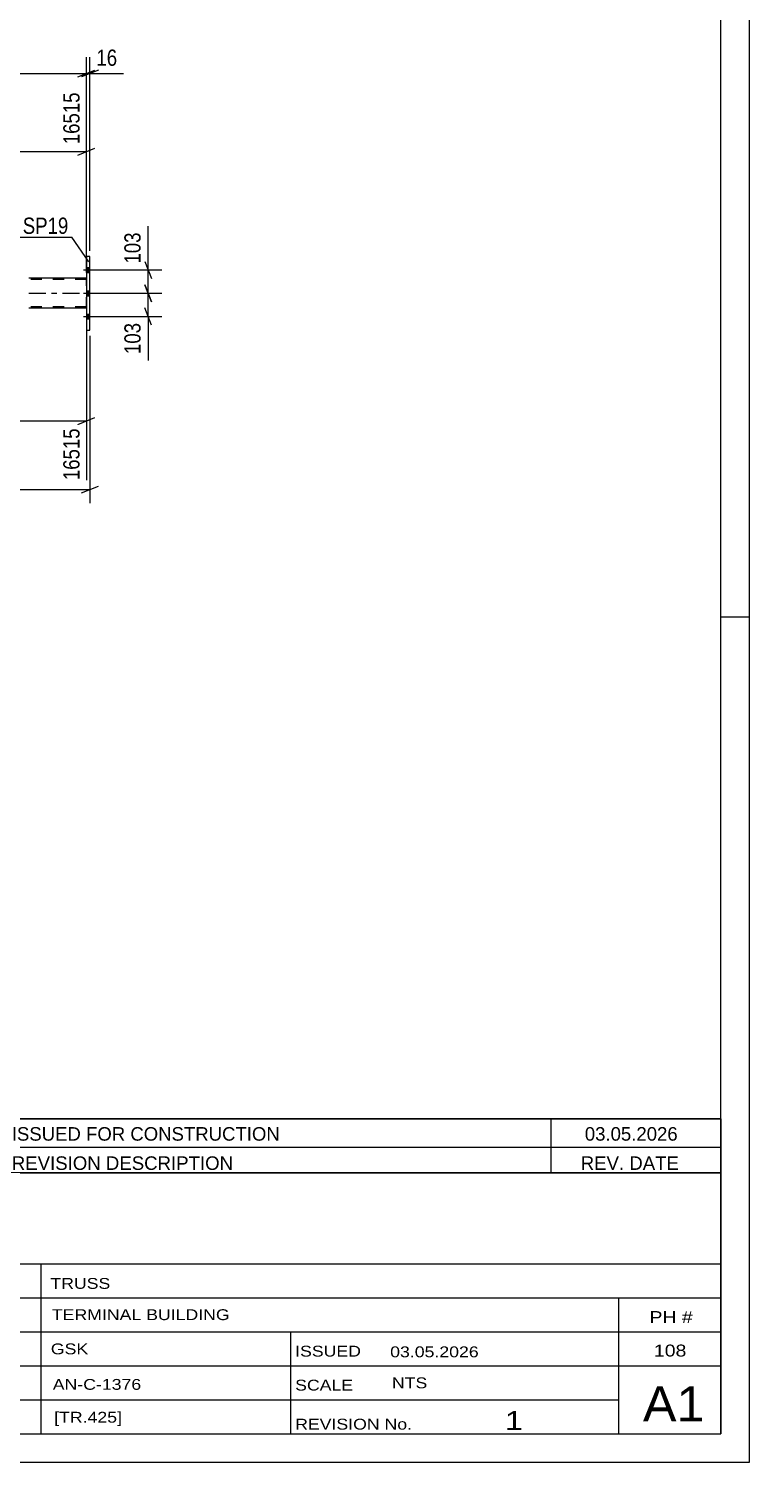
# Model space of a CAD drawing. Header units: millimetres. Extents: x -90 to 751, y -419 to 175.
# Drawn here: x 623.9 to 750.9, y -419.4 to -166.7 of the extents above; entities that cross this region are included whole.
import ezdxf

# ---------------------------------------------------------------- set-up
doc = ezdxf.new("R2010")
doc.units = ezdxf.units.MM
doc.linetypes.add('DXK_LINE_DOT2', pattern=[3.9198, 1.9599, -1.9599])
doc.linetypes.add('DXK_LINE_DOT3', pattern=[5.9187, 2.979, -0.9799, 0.9799, -0.9799])
doc.styles.add('Arial Narrow', font='ARIALN.TTF', dxfattribs={"height": 0.2})

# ---------------------------------------------------------------- blocks, each defined once
blk = doc.blocks.new('Unknown-814409720-1133')
at = {"color": 5, "linetype": 'Continuous'}
for p, q in [((750.91, -419.4), (750.91, 174.6)), ((745.91, -414.4), (745.91, 169.6)), ((750.91, -270.4), (745.91, -270.4)), ((-85.09, -414.4), (745.91, -414.4)), ((-90.09, -419.4), (750.91, -419.4))]:
    blk.add_line(p, q, dxfattribs=at)
blk = doc.blocks.new('Unknown-814409720-18371')
at = {"color": 7, "linetype": 'Continuous'}
for p, q in [((585.91, -368.35), (585.91, -414.4)), ((585.91, -368.35), (745.91, -368.35)), ((745.91, -368.4), (745.91, -414.4)), ((585.91, -384.4), (745.91, -384.4)), ((626.05, -384.4), (626.05, -414.4)), ((585.91, -390.4), (745.91, -390.4)), ((727.91, -414.35), (727.91, -390.35)), ((585.91, -396.4), (745.91, -396.4)), ((670.05, -396.4), (670.05, -414.4)), ((585.91, -402.4), (745.91, -402.4)), ((585.91, -408.4), (727.91, -408.4)), ((585.91, -414.4), (745.91, -414.4))]:
    blk.add_line(p, q, dxfattribs=at)
at = {"color": 7, "style": 'Arial Narrow'}
for s, height, width, p in [('DRAWING TITLE', 1.9089, 1.425378, (590.79, -388.8)), ('TRUSS', 1.909, 1.425378, (627.71, -388.82)), ('CONTRACT', 1.909, 1.425378, (590.79, -394.69)), ('TERMINAL BUILDING', 1.9089, 1.425378, (627.97, -394.33)), ('MODELLED BY', 1.9089, 1.425378, (590.79, -400.42)), ('GSK', 1.909, 1.425378, (627.79, -400.36)), ('ISSUED', 1.909, 1.425378, (670.85, -400.76)), ('03.05.2026', 1.909, 1.425378, (687.6, -400.88)), ('CONTRACT NO', 1.9089, 1.425378, (590.79, -406.75)), ('AN-C-1376', 1.909, 1.425378, (628.13, -406.62)), ('SCALE', 1.909, 1.425378, (670.85, -406.75)), ('A1', 6.204, 1.25, (732.15, -412.2)), ('DRAWING No', 1.909, 1.425378, (590.47, -412.4)), ('[TR.425]', 1.909, 1.425378, (628.37, -412.41)), ('REVISION No.', 1.9089, 1.425378, (670.85, -413.63)), ('1', 3.34, 1.5, (707.82, -413.72))]:
    blk.add_text(s, height=height, dxfattribs=dict(at, width=width)).set_placement(p)
at = {"color": 7, "linetype": 'Continuous', "style": 'Arial Narrow'}
for s, height, width, p in [('PH #', 2.1, 1.42538, (733.31, -394.85)), ('108', 2.1, 1.42538, (734.09, -400.75)), ('NTS', 1.909, 1.425378, (687.91, -406.35))]:
    blk.add_text(s, height=height, dxfattribs=dict(at, width=width)).set_placement(p)
blk = doc.blocks.new('Unknown-814409720-18374')
at = {"color": 7, "linetype": 'Continuous'}
for p, q in [((585.91, -358.85), (745.91, -358.85)), ((745.91, -358.85), (585.91, -358.85)), ((585.91, -358.85), (585.91, -363.85)), ((594.91, -358.85), (594.91, -363.85)), ((618.91, -358.85), (618.91, -363.85)), ((715.91, -358.85), (715.91, -363.85)), ((745.91, -358.85), (745.91, -363.85)), ((585.91, -363.85), (745.91, -363.85)), ((585.91, -363.85), (585.91, -368.35)), ((585.91, -363.85), (745.91, -363.85)), ((594.91, -363.85), (594.91, -368.35)), ((618.91, -363.85), (618.91, -368.35)), ((715.91, -363.85), (715.91, -368.35)), ((745.91, -363.85), (745.91, -368.35)), ((745.91, -368.35), (585.91, -368.35))]:
    blk.add_line(p, q, dxfattribs=at)
at = {"color": 7, "linetype": 'Continuous', "style": 'Arial Narrow'}
for s, height, width, p in [('1', 2.39, 1.196471, (589.07, -362.7)), ('0', 2.39, 1.196471, (603.91, -362.7)), ('ISSUED FOR CONSTRUCTION', 2.3861, 1.196471, (620.91, -362.7)), ('03.05.2026', 2.386, 1.196471, (721.91, -362.7)), ('No', 2.386, 1.2, (587.45, -367.85)), ('REV MARK', 2.386, 1.2, (595.91, -367.85)), ('REVISION DESCRIPTION', 2.3861, 1.2, (620.91, -367.85)), ('REV. DATE', 2.386, 1.2, (721.19, -367.85))]:
    blk.add_text(s, height=height, dxfattribs=dict(at, width=width)).set_placement(p)
blk = doc.blocks.new('Bolt-814409720-5649 - 5475')
at = {"linetype": 'Continuous'}
for points in [[(634.69, -209.65), (634.69, -208.77), (634.05, -208.77), (634.05, -209.65)], [(634.69, -209.65), (634.69, -208.77), (634.05, -208.77), (634.05, -209.65)], [(634.69, -209.65), (634.69, -208.77), (634.05, -208.77), (634.05, -209.65)], [(634.69, -213.75), (634.69, -212.87), (634.05, -212.87), (634.05, -213.75)], [(634.69, -213.75), (634.69, -212.87), (634.05, -212.87), (634.05, -213.75)], [(634.69, -217.85), (634.69, -216.97), (634.05, -216.97), (634.05, -217.85)], [(634.69, -217.85), (634.69, -216.97), (634.05, -216.97), (634.05, -217.85)], [(634.69, -217.85), (634.69, -216.97), (634.05, -216.97), (634.05, -217.85)]]:
    blk.add_hatch(color=1, dxfattribs=at).paths.add_polyline_path(points)
at = {"color": 1, "linetype": 'Continuous'}
for p, q in [((633.53, -209.21), (636.85, -209.21)), ((633.53, -209.21), (636.85, -209.21)), ((633.53, -209.21), (636.85, -209.21)), ((634.05, -208.77), (634.69, -208.77)), ((634.05, -208.77), (634.69, -208.77)), ((634.05, -208.77), (634.69, -208.77)), ((634.05, -209.65), (634.69, -209.65)), ((634.05, -209.65), (634.69, -209.65)), ((634.05, -209.65), (634.69, -209.65)), ((633.53, -213.31), (636.85, -213.31)), ((633.53, -213.31), (636.85, -213.31)), ((634.05, -212.87), (634.69, -212.87)), ((634.05, -212.87), (634.69, -212.87)), ((634.05, -213.75), (634.69, -213.75)), ((634.05, -213.75), (634.69, -213.75)), ((634.05, -216.97), (634.69, -216.97)), ((634.05, -216.97), (634.69, -216.97)), ((634.05, -216.97), (634.69, -216.97)), ((633.53, -217.41), (636.85, -217.41)), ((633.53, -217.41), (636.85, -217.41)), ((633.53, -217.41), (636.85, -217.41)), ((634.05, -217.85), (634.69, -217.85)), ((634.05, -217.85), (634.69, -217.85)), ((634.05, -217.85), (634.69, -217.85))]:
    blk.add_line(p, q, dxfattribs=at)
blk = doc.blocks.new('Part-814409720-5592 - 5475')
at = {"color": 2, "linetype": 'Continuous'}
for p, q in [((634.05, -210.67), (623.93, -210.67)), ((634.05, -215.95), (623.93, -215.95))]:
    blk.add_line(p, q, dxfattribs=at)
at = {"color": 7, "linetype": 'DXK_LINE_DOT2'}
for p, q in [((634.05, -210.91), (623.93, -210.91)), ((634.05, -215.95), (634.05, -210.67)), ((634.05, -210.67), (634.05, -210.67)), ((634.05, -210.67), (634.05, -215.95)), ((634.05, -210.67), (634.05, -210.67)), ((634.05, -210.91), (634.05, -210.91)), ((634.05, -215.71), (623.93, -215.71)), ((634.05, -215.71), (634.05, -215.71)), ((634.05, -215.95), (634.05, -215.95)), ((634.05, -215.95), (634.05, -215.95))]:
    blk.add_line(p, q, dxfattribs=at)
at = {"color": 7, "linetype": 'DXK_LINE_DOT3'}
blk.add_line((623.93, -213.31), (634.05, -213.31), dxfattribs=at)
blk = doc.blocks.new('Part-814409720-5638 - 5475')
at = {"color": 2, "linetype": 'Continuous'}
for p, q in [((634.69, -206.81), (634.05, -206.81)), ((634.05, -206.81), (634.05, -219.81)), ((634.69, -219.81), (634.69, -206.81)), ((634.05, -219.81), (634.69, -219.81))]:
    blk.add_line(p, q, dxfattribs=at)
at = {"color": 7, "linetype": 'DXK_LINE_DOT2'}
for p, q in [((634.05, -206.81), (634.05, -219.81)), ((634.69, -219.81), (634.69, -206.81))]:
    blk.add_line(p, q, dxfattribs=at)
blk = doc.blocks.new('StraightDimension-814409720-14991 - 5475')
at = {"color": 7, "linetype": 'Continuous'}
for p, q in [((634.05, -205.81), (634.05, -171.72)), ((634.69, -205.81), (634.69, -171.72)), ((632.55, -175.17), (635.55, -173.97)), ((636.19, -173.97), (633.19, -175.17)), ((634.05, -174.57), (634.69, -174.57))]:
    blk.add_line(p, q, dxfattribs=at)
at = {"color": 0}
blk.add_wipeout([(640.07, -173.82), (640.07, -169.62), (635.22, -169.62), (635.22, -173.82)], dxfattribs=at)
at = {"color": 7, "linetype": 'Continuous'}
blk.add_line((634.69, -174.57), (640.6, -174.57), dxfattribs=at)
blk.add_line((634.69, -174.57), (640.6, -174.57), dxfattribs=at)
at = {"color": 3, "style": 'Arial Narrow'}
blk.add_text('16', height=2.863, dxfattribs=at).set_placement((635.82, -173.22))
blk = doc.blocks.new('StraightDimension-814409720-5873 - 5475')
at = {"color": 7, "linetype": 'Continuous'}
for p, q in [((644.36, -211.81), (645.56, -214.81)), ((636.47, -213.31), (647.36, -213.31)), ((644.96, -217.41), (644.96, -213.31)), ((645.56, -218.91), (644.36, -215.91)), ((636.47, -217.41), (647.36, -217.41))]:
    blk.add_line(p, q, dxfattribs=at)
at = {"color": 0}
blk.add_wipeout([(644.21, -217.93), (640.01, -217.93), (640.01, -224.62), (644.21, -224.62)], dxfattribs=at)
at = {"color": 7, "linetype": 'Continuous'}
blk.add_line((644.96, -217.41), (644.96, -225.14), dxfattribs=at)
blk.add_line((644.96, -217.41), (644.96, -225.14), dxfattribs=at)
at = {"color": 3, "style": 'Arial Narrow'}
blk.add_text('103', height=2.863, rotation=90.0002, dxfattribs=at).set_placement((643.61, -224.02))
blk = doc.blocks.new('StraightDimension-814409720-5883 - 5475')
at = {"color": 7, "linetype": 'Continuous'}
for p, q in [((636.47, -209.21), (647.36, -209.21)), ((644.36, -207.71), (645.56, -210.71)), ((644.96, -213.31), (644.96, -209.21)), ((645.56, -214.81), (644.36, -211.81)), ((636.47, -213.31), (647.36, -213.31))]:
    blk.add_line(p, q, dxfattribs=at)
at = {"color": 0}
blk.add_wipeout([(644.21, -202), (640.01, -202), (640.01, -208.68), (644.21, -208.68)], dxfattribs=at)
at = {"color": 7, "linetype": 'Continuous'}
blk.add_line((644.96, -209.21), (644.96, -201.47), dxfattribs=at)
blk.add_line((644.96, -209.21), (644.96, -201.47), dxfattribs=at)
at = {"color": 3, "style": 'Arial Narrow'}
blk.add_text('103', height=2.863, rotation=90.0002, dxfattribs=at).set_placement((643.61, -208.08))
blk = doc.blocks.new('StraightDimension-814409720-5894 - 5475')
at = {"color": 7, "linetype": 'Continuous'}
for p, q in [((634.69, -220.81), (634.69, -250.32)), ((633.19, -248.52), (636.19, -247.32)), ((35.99, -247.92), (634.69, -247.92))]:
    blk.add_line(p, q, dxfattribs=at)
blk = doc.blocks.new('StraightDimension-814409720-5936 - 5475')
at = {"color": 7, "linetype": 'Continuous'}
for p, q in [((634.05, -216.95), (634.05, -246.26)), ((525.78, -225.35), (525.78, -246.26)), ((527.28, -235.22), (524.28, -236.42)), ((525.78, -235.82), (634.05, -235.82)), ((632.55, -236.42), (635.55, -235.22))]:
    blk.add_line(p, q, dxfattribs=at)
at = {"color": 0}
blk.add_wipeout([(584.17, -235.07), (584.17, -230.87), (575.66, -230.87), (575.66, -235.07)], dxfattribs=at)
at = {"color": 0, "linetype": 'Continuous'}
blk.add_wipeout([(633.45, -236.52), (629.25, -236.52), (629.25, -246.86), (633.45, -246.86)], dxfattribs=at)
at = {"color": 3, "style": 'Arial Narrow'}
blk.add_text('3896', height=2.863, dxfattribs=at).set_placement((576.26, -234.47))
at = {"color": 3, "linetype": 'Continuous', "style": 'Arial Narrow'}
blk.add_text('16515', height=2.863, rotation=90.0002, dxfattribs=at).set_placement((632.85, -246.26))
blk = doc.blocks.new('StraightDimension-814409720-6002 - 5475')
at = {"color": 7, "linetype": 'Continuous'}
for p, q in [((525.78, -202.06), (525.78, -177.9)), ((634.05, -209.67), (634.05, -177.9)), ((527.28, -187.74), (524.28, -188.94)), ((525.78, -188.34), (634.05, -188.34)), ((632.55, -188.94), (635.55, -187.74))]:
    blk.add_line(p, q, dxfattribs=at)
at = {"color": 0, "linetype": 'Continuous'}
blk.add_wipeout([(633.45, -177.3), (629.25, -177.3), (629.25, -187.64), (633.45, -187.64)], dxfattribs=at)
at = {"color": 0}
blk.add_wipeout([(584.17, -187.59), (584.17, -183.39), (575.66, -183.39), (575.66, -187.59)], dxfattribs=at)
at = {"color": 3, "linetype": 'Continuous', "style": 'Arial Narrow'}
blk.add_text('16515', height=2.863, rotation=90.0002, dxfattribs=at).set_placement((632.85, -187.04))
at = {"color": 3, "style": 'Arial Narrow'}
blk.add_text('3896', height=2.863, dxfattribs=at).set_placement((576.26, -186.99))
blk = doc.blocks.new('StraightDimension-814409720-14992 - 5475')
at = {"color": 7, "linetype": 'Continuous'}
for p, q in [((634.05, -205.81), (634.05, -171.72)), ((632.55, -175.17), (635.55, -173.97)), ((36.63, -174.57), (634.05, -174.57))]:
    blk.add_line(p, q, dxfattribs=at)
blk = doc.blocks.new('Mark-814409720-5634 - 5475')
at = {"color": 0}
blk.add_wipeout([(630.88, -202.84), (630.88, -199.84), (622.84, -199.84), (622.84, -202.84)], dxfattribs=at)
blk.add_wipeout([(630.88, -202.84), (630.88, -199.84), (622.84, -199.84), (622.84, -202.84)], dxfattribs=at)
at = {"color": 30, "linetype": 'Continuous'}
for p in [(622.24, -203.44), (634.46, -207.77)]:
    blk.add_line(p, (631.48, -203.44), dxfattribs=at)
at = {"color": 3, "style": 'Arial Narrow'}
blk.add_text('SP19', height=2.863, dxfattribs=at).set_placement((622.84, -202.84))

msp = doc.modelspace()

# ---------------------------------------------------------------- block references
for name in ['Unknown-814409720-1133', 'Part-814409720-5638 - 5475', 'Bolt-814409720-5649 - 5475', 'Part-814409720-5592 - 5475', 'Unknown-814409720-18374', 'Unknown-814409720-18371']:
    msp.add_blockref(name, (0, 0))

# ---------------------------------------------------------------- next in the draw order: block references
for name in ['StraightDimension-814409720-14991 - 5475', 'StraightDimension-814409720-5873 - 5475']:
    msp.add_blockref(name, (0, 0))

# ---------------------------------------------------------------- next in the draw order: block references
for name in ['StraightDimension-814409720-5883 - 5475', 'StraightDimension-814409720-5894 - 5475']:
    msp.add_blockref(name, (0, 0))

# ---------------------------------------------------------------- next in the draw order: block references
for name in ['StraightDimension-814409720-6002 - 5475', 'StraightDimension-814409720-5936 - 5475']:
    msp.add_blockref(name, (0, 0))

# ---------------------------------------------------------------- next in the draw order: block references
msp.add_blockref('StraightDimension-814409720-14992 - 5475', (0, 0))

# ---------------------------------------------------------------- next in the draw order: block references
msp.add_blockref('Mark-814409720-5634 - 5475', (0, 0))

doc.saveas('drawing.dxf')
